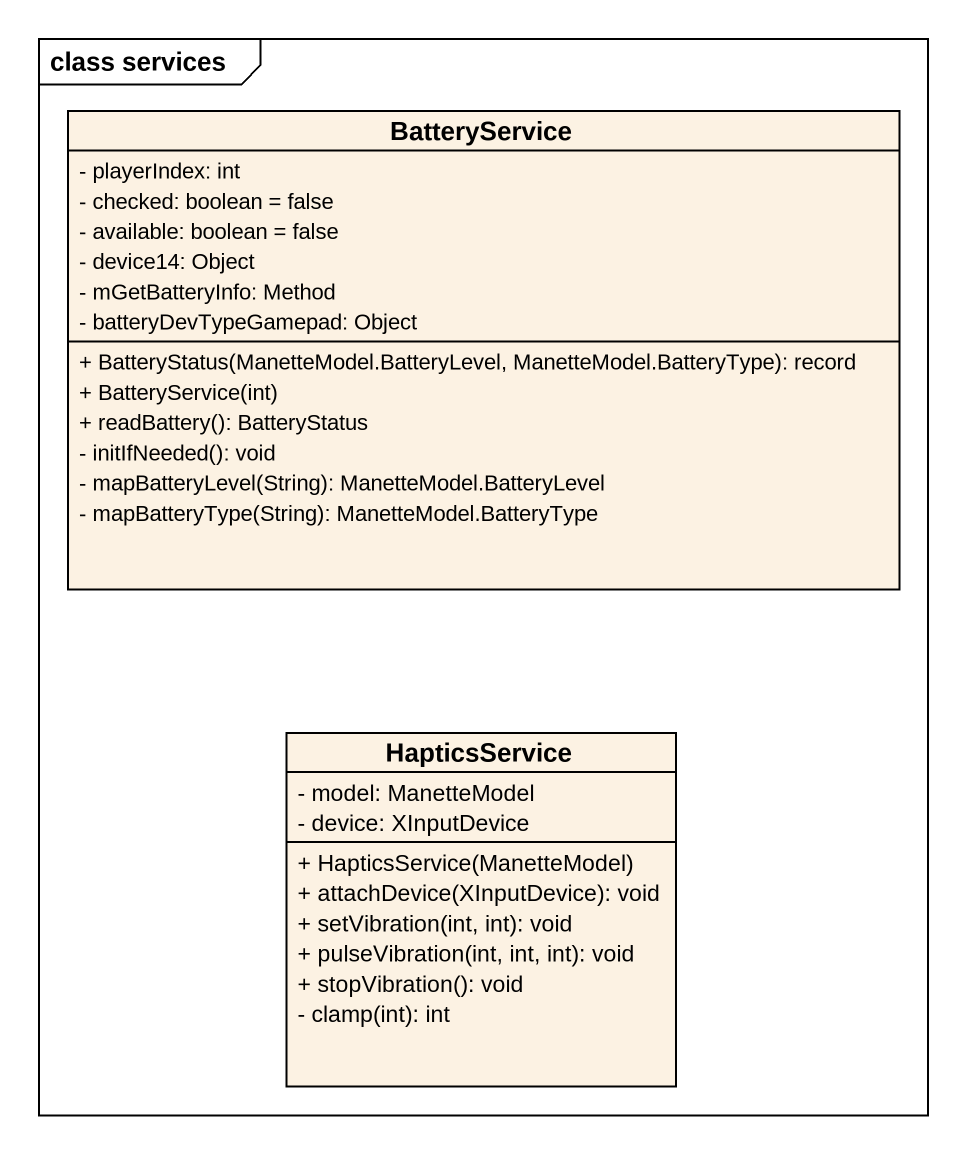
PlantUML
@startuml
mainframe class services
hide circle
hide empty members
skinparam classAttributeIconSize 0
class BatteryService {
  - playerIndex: int
  - checked: boolean = false
  - available: boolean = false
  - device14: Object
  - mGetBatteryInfo: Method
  - batteryDevTypeGamepad: Object
  + BatteryStatus(ManetteModel.BatteryLevel, ManetteModel.BatteryType): record
  + BatteryService(int)
  + readBattery(): BatteryStatus
  - initIfNeeded(): void
  - mapBatteryLevel(String): ManetteModel.BatteryLevel
  - mapBatteryType(String): ManetteModel.BatteryType
}
class HapticsService {
  - model: ManetteModel
  - device: XInputDevice
  + HapticsService(ManetteModel)
  + attachDevice(XInputDevice): void
  + setVibration(int, int): void
  + pulseVibration(int, int, int): void
  + stopVibration(): void
  - clamp(int): int
}
@enduml
